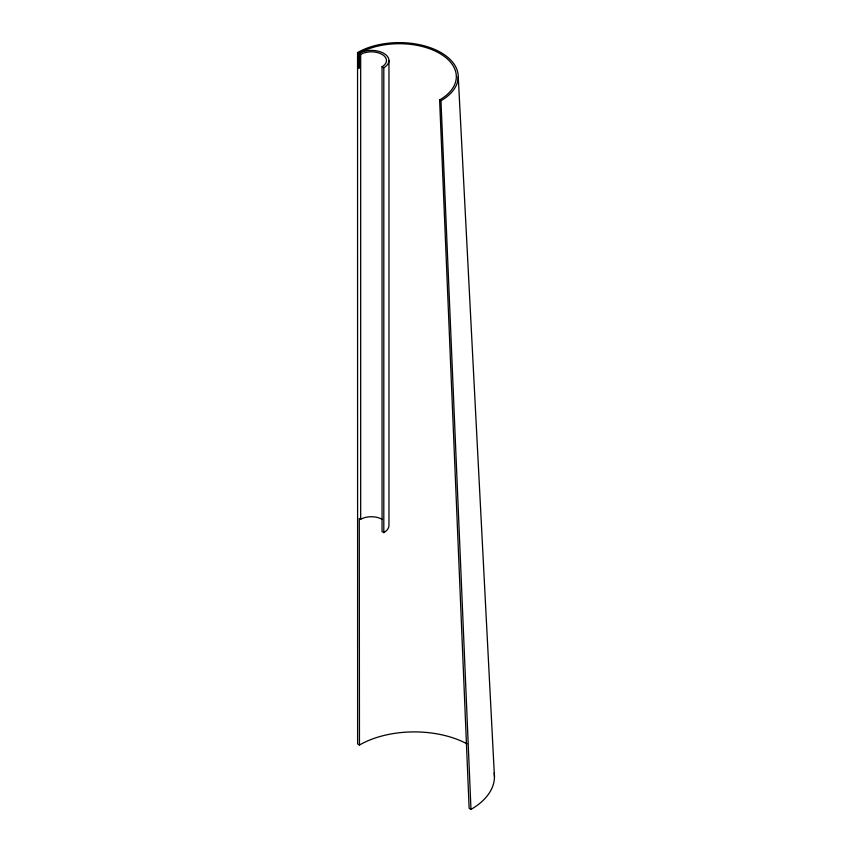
<?xml version="1.0" encoding="UTF-8"?>
<svg xmlns="http://www.w3.org/2000/svg" width="852" height="852" viewBox="0 0 852 852"><rect width="100%" height="100%" fill="white"/><g stroke="black" fill="none" stroke-linecap="round" stroke-linejoin="round"><path stroke-width="1.28" d="M467.056 743.86A77.543 44.773 0 0 0 359.459 745.021L357.616 743.956L357.552 52.579L360.673 54.379A15.112 8.722 0 0 1 382.047 54.379A15.112 8.722 0 0 1 382.047 66.722L382.047 531.616L383.805 532.638A17.604 10.16 0 0 0 388.959 525.45L388.959 60.556M382.047 66.722L383.805 67.734L383.805 532.638M439.611 99.95L440.963 100.738L470.975 809.4L469.132 808.335L439.611 99.95A57.063 32.951 0 0 0 439.611 53.356A57.063 32.951 0 0 0 358.905 53.356L358.916 68.394L358.916 53.367A17.604 10.16 0 0 1 383.805 53.367A17.604 10.16 0 0 1 383.805 67.734M382.047 519.283A15.112 8.722 0 0 0 360.673 519.283L359.278 518.474L359.459 745.021M458.248 76.659L494.448 776.673M360.673 54.379L360.673 519.283M357.552 52.579A58.99 34.059 0 0 1 440.963 52.579A58.99 34.059 0 0 1 440.963 100.738M494.203 773.052A80.163 46.274 0 0 1 470.975 809.4"/></g></svg>
